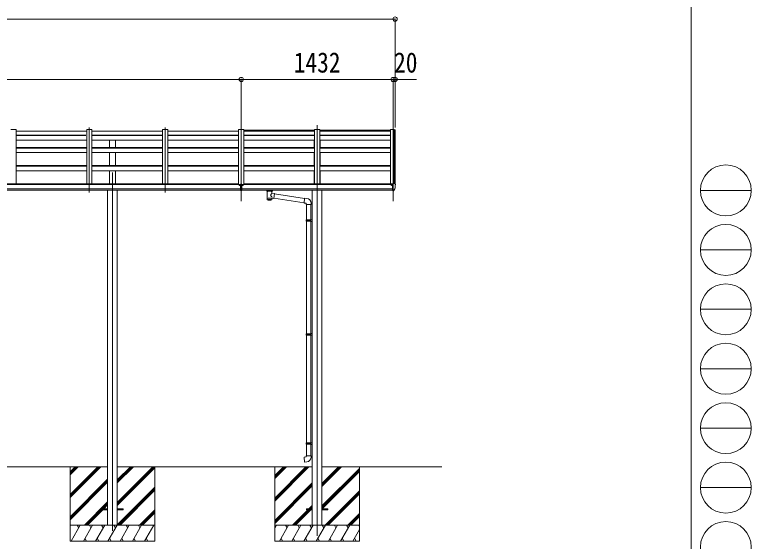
# Model space of a CAD drawing. Units: millimetres at full size, sheet at 1:40. Extents: x -11181 to 11305, y -7804 to 7716.
# Drawn here: x 4359 to 11305, y -4749 to 212 of the extents above; entities that cross this region are included whole.
import ezdxf
from ezdxf.enums import TextEntityAlignment as Align

# ---------------------------------------------------------------- set-up
doc = ezdxf.new("R2010")
doc.units = ezdxf.units.MM
doc.header["$LTSCALE"] = 40
doc.header["$PDMODE"] = 32
doc.header["$PDSIZE"] = 40
for name, color, linetype, lineweight in [('0-0_0', 7, 'Continuous', 9), ('0-1_本体', 4, 'Continuous', 9), ('0-2_部品', 7, 'Continuous', 9), ('0-8_PARTS2', 2, 'Continuous', 9), ('0-A_寸法', 6, 'Continuous', 9), ('F-0_240', 7, 'Continuous', 9)]:
    doc.layers.add(name, color=color, linetype=linetype, lineweight=lineweight)
doc.styles.add('ＭＳ ゴシック', font='')
doc.styles.get('ＭＳ ゴシック').set_extended_font_data('MS Gothic')

msp = doc.modelspace()

# ---------------------------------------------------------------- linework, layer by layer
at = {"layer": '0-0_0'}
for p, q in [((2025.62, -4047.1), (5235.22, -4047.1)), ((4880.42, -4095.7), (4929.01, -4047.1)), ((4880.42, -4109.84), (4943.16, -4047.1)), ((4880.42, -4123.98), (4957.3, -4047.1)), ((4880.42, -4336.11), (5169.43, -4047.1)), ((4880.42, -4321.97), (5155.29, -4047.1)), ((4880.42, -4307.83), (5141.15, -4047.1)), ((4880.42, -4047.1), (4880.42, -4747.1)), ((5325.62, -4171), (5449.51, -4047.1)), ((5325.62, -4185.14), (5463.66, -4047.1)), ((5325.62, -4199.28), (5477.8, -4047.1)), ((5325.62, -4397.27), (5675.79, -4047.1)), ((5325.62, -4383.13), (5661.65, -4047.1)), ((5325.62, -4047.1), (7165.22, -4047.1)), ((5325.62, -4411.41), (5680.42, -4056.62)), ((5680.42, -4047.1), (5680.42, -4747.1)), ((6810.42, -4047.18), (6810.42, -4747.18)), ((6810.42, -4341.36), (7104.6, -4047.18)), ((6810.42, -4355.5), (7118.74, -4047.18)), ((6810.42, -4369.64), (7132.88, -4047.18)), ((6810.42, -4157.51), (6920.75, -4047.18)), ((6810.42, -4143.37), (6906.61, -4047.18)), ((6810.42, -4129.23), (6892.46, -4047.18)), ((7255.62, -4047.18), (8386.62, -4047.18)), ((7255.62, -4232.81), (7441.25, -4047.18)), ((7255.62, -4218.67), (7427.11, -4047.18)), ((7255.62, -4204.53), (7412.96, -4047.18)), ((7255.62, -4416.66), (7610.42, -4061.86)), ((7255.62, -4430.8), (7610.42, -4076)), ((7257.89, -4442.67), (7610.42, -4090.15)), ((7610.42, -4047.18), (7610.42, -4747.18)), ((4880.42, -4519.96), (5235.22, -4165.16)), ((4880.42, -4534.1), (5235.22, -4179.3)), ((4880.42, -4548.25), (5235.22, -4193.45)), ((6810.42, -4553.49), (7165.22, -4198.69)), ((6810.42, -4567.63), (7165.22, -4212.83)), ((6810.42, -4581.78), (7165.22, -4226.98)), ((5325.62, -4595.26), (5680.42, -4240.46)), ((5337.92, -4597.1), (5680.42, -4254.6)), ((5352.06, -4597.1), (5680.42, -4268.75)), ((7287.22, -4597.18), (7610.42, -4273.99)), ((7301.37, -4597.18), (7610.42, -4288.13)), ((7315.51, -4597.18), (7610.42, -4302.28)), ((5015.41, -4597.1), (5235.22, -4377.29)), ((5184.06, -4442.59), (5235.22, -4391.44)), ((5198.2, -4442.59), (5235.22, -4405.58)), ((7133.36, -4442.68), (7165.22, -4410.82)), ((7147.5, -4442.68), (7165.22, -4424.97)), ((5029.55, -4597.1), (5180.42, -4446.24)), ((5043.69, -4597.1), (5189.2, -4451.59)), ((5535.91, -4597.1), (5680.42, -4452.59)), ((5550.05, -4597.1), (5680.42, -4466.74)), ((5564.19, -4597.1), (5680.42, -4480.88)), ((6978.86, -4597.18), (7124.36, -4451.68)), ((6993, -4597.18), (7138.5, -4451.68)), ((7007.14, -4597.18), (7152.64, -4451.68)), ((7499.36, -4597.18), (7610.42, -4486.12)), ((7513.5, -4597.18), (7610.42, -4500.27)), ((7527.64, -4597.18), (7610.42, -4514.41)), ((5680.42, -4597.1), (4880.42, -4597.1)), ((4890.71, -4747.1), (4977.31, -4597.1)), ((4962.31, -4623.08), (4947.31, -4597.1)), ((5006.18, -4747.1), (5092.78, -4597.1)), ((5077.78, -4623.08), (5062.78, -4597.1)), ((5121.65, -4747.1), (5208.25, -4597.1)), ((5193.25, -4623.08), (5178.25, -4597.1)), ((5237.12, -4747.1), (5323.72, -4597.1)), ((5308.72, -4623.08), (5293.72, -4597.1)), ((5352.59, -4747.1), (5439.19, -4597.1)), ((5424.19, -4623.08), (5409.19, -4597.1)), ((5468.06, -4747.1), (5554.66, -4597.1)), ((5524.66, -4597.1), (5539.66, -4623.08)), ((5583.53, -4747.1), (5670.13, -4597.1)), ((7610.42, -4597.18), (6810.42, -4597.18)), ((6810.42, -4624.68), (6826.3, -4597.18)), ((6855.16, -4747.18), (6941.77, -4597.18)), ((6926.77, -4623.16), (6911.76, -4597.18)), ((6970.63, -4747.18), (7057.24, -4597.18)), ((7042.23, -4623.16), (7027.23, -4597.18)), ((7086.1, -4747.18), (7172.71, -4597.18)), ((7157.71, -4623.16), (7142.7, -4597.18)), ((7201.57, -4747.18), (7288.18, -4597.18)), ((7273.18, -4623.16), (7258.17, -4597.18)), ((7317.04, -4747.18), (7403.65, -4597.18)), ((7388.65, -4623.16), (7373.65, -4597.18)), ((7432.51, -4747.18), (7519.12, -4597.18)), ((7489.12, -4597.18), (7504.12, -4623.16)), ((7547.98, -4747.18), (7610.42, -4639.04)), ((7604.59, -4597.18), (7610.42, -4607.28)), ((5021.17, -4721.12), (5036.17, -4747.1)), ((5136.65, -4721.12), (5151.65, -4747.1)), ((5252.12, -4721.12), (5267.11, -4747.1)), ((5367.58, -4721.12), (5382.58, -4747.1)), ((5483.05, -4721.12), (5498.05, -4747.1)), ((5598.53, -4721.12), (5613.52, -4747.1)), ((6870.16, -4721.2), (6885.16, -4747.18)), ((6985.63, -4721.2), (7000.63, -4747.18)), ((7101.1, -4721.2), (7116.1, -4747.18)), ((7216.57, -4721.2), (7231.57, -4747.18)), ((7332.04, -4721.2), (7347.04, -4747.18)), ((7447.51, -4721.2), (7462.51, -4747.18)), ((7562.98, -4721.2), (7577.98, -4747.18)), ((4880.42, -4747.1), (5680.42, -4747.1)), ((6810.42, -4747.18), (7610.42, -4747.18))]:
    msp.add_line(p, q, dxfattribs=at)
at = {"layer": '0-1_本体'}
for p, q in [((4371.42, -870.87), (4321.42, -870.87)), ((4371.42, -870.87), (4371.42, -1377.49)), ((4371.42, -883.87), (5037.42, -883.87)), ((5037.42, -870.87), (5037.42, -1377.49)), ((5087.42, -870.87), (5037.42, -870.87)), ((5087.42, -870.87), (5087.42, -1377.49)), ((5087.42, -883.87), (5753.42, -883.87)), ((5753.42, -870.87), (5753.42, -1377.49)), ((5803.42, -870.87), (5753.42, -870.87)), ((5803.42, -870.87), (5803.42, -1377.49)), ((5803.42, -883.87), (6469.42, -883.87)), ((6469.42, -870.87), (6469.42, -1387.89)), ((6519.42, -870.87), (6469.42, -870.87)), ((6519.42, -870.87), (6519.42, -1387.89)), ((7185.42, -876.95), (6519.42, -876.95)), ((6519.42, -883.87), (7185.42, -883.87)), ((7185.42, -870.87), (7185.42, -1381.19)), ((7235.42, -870.87), (7185.42, -870.87)), ((7235.42, -870.87), (7235.42, -1381.19)), ((7901.42, -876.95), (7235.42, -876.95)), ((7235.42, -883.87), (7901.42, -883.87)), ((7901.42, -870.87), (7901.42, -1387.89)), ((7937.34, -871.07), (7936.72, -872.69)), ((7937.42, -870.95), (7937.42, -1377.71)), ((7945.47, -871.29), (7937.63, -870.88)), ((7946.41, -872.17), (7946.42, -1384.26)), ((4371.42, -921.66), (5030.24, -921.66)), ((4371.42, -924.77), (5030.24, -924.77)), ((4371.42, -969.42), (5037.42, -969.42)), ((5087.42, -921.66), (5753.42, -921.66)), ((5087.42, -924.77), (5753.42, -924.77)), ((5087.42, -969.42), (5753.42, -969.42)), ((5252.92, -1036.33), (5252.92, -969.42)), ((5307.92, -1036.33), (5307.92, -969.42)), ((5803.42, -921.66), (6469.42, -921.66)), ((5803.42, -924.77), (6469.42, -924.77)), ((5803.42, -969.42), (6469.42, -969.42)), ((6519.42, -921.66), (7185.42, -921.66)), ((6519.42, -924.77), (7185.42, -924.77)), ((6519.42, -969.42), (7185.42, -969.42)), ((7182.92, -1036.39), (7182.92, -969.48)), ((7235.42, -921.66), (7901.42, -921.66)), ((7235.42, -924.77), (7901.42, -924.77)), ((7235.42, -969.42), (7901.42, -969.42)), ((7237.92, -1036.39), (7237.92, -969.48)), ((4371.42, -1037.67), (5037.42, -1037.67)), ((5087.42, -1037.67), (5753.42, -1037.67)), ((5803.42, -1037.67), (6469.42, -1037.67)), ((6519.42, -1037.67), (7185.42, -1037.67)), ((7235.42, -1037.67), (7901.42, -1037.67)), ((4371.42, -1043.86), (5037.42, -1043.86)), ((4371.42, -1087.68), (5037.42, -1087.68)), ((5087.42, -1043.86), (5753.42, -1043.86)), ((5087.42, -1087.68), (5753.42, -1087.68)), ((5252.92, -1209.22), (5252.92, -1087.68)), ((5307.92, -1209.22), (5307.92, -1087.68)), ((5803.42, -1043.86), (6469.42, -1043.86)), ((5803.42, -1087.68), (6469.42, -1087.68)), ((6519.42, -1043.86), (7185.42, -1043.86)), ((6519.42, -1087.68), (7185.42, -1087.68)), ((7182.92, -1209.28), (7182.92, -1087.74)), ((7235.42, -1043.86), (7901.42, -1043.86)), ((7235.42, -1087.68), (7901.42, -1087.68)), ((7237.92, -1209.28), (7237.92, -1087.74)), ((4371.42, -1209.22), (5037.42, -1209.22)), ((4371.42, -1216.22), (5037.42, -1216.22)), ((5087.42, -1209.22), (5753.42, -1209.22)), ((5087.42, -1216.22), (5753.42, -1216.22)), ((5803.42, -1209.22), (6469.42, -1209.22)), ((5803.42, -1216.22), (6469.42, -1216.22)), ((6519.42, -1209.22), (7185.42, -1209.22)), ((6519.42, -1216.22), (7185.42, -1216.22)), ((7235.42, -1209.22), (7901.42, -1209.22)), ((7235.42, -1216.22), (7901.42, -1216.22)), ((4371.42, -1259.77), (5037.42, -1259.77)), ((5087.42, -1259.77), (5753.42, -1259.77)), ((5252.92, -1381.19), (5252.92, -1259.77)), ((5307.92, -1381.19), (5307.92, -1259.77)), ((5803.42, -1259.77), (6469.42, -1259.77)), ((6519.42, -1259.77), (7185.42, -1259.77)), ((7182.92, -1381.24), (7182.92, -1259.83)), ((7235.42, -1259.77), (7901.42, -1259.77)), ((7237.92, -1381.24), (7237.92, -1259.83)), ((6487.92, -1387.89), (772.92, -1387.89)), ((6464.42, -1381.19), (796.42, -1381.19)), ((6464.42, -1387.89), (6464.42, -1381.19)), ((7919.92, -1387.89), (6500.92, -1387.89)), ((6524.42, -1387.89), (6524.42, -1381.19)), ((7896.42, -1381.19), (6524.42, -1381.19)), ((7896.42, -1387.89), (7896.42, -1381.19)), ((772.92, -1429.12), (6487.92, -1429.12)), ((6487.92, -1440.96), (772.92, -1440.89)), ((5235.22, -1441.05), (5235.22, -4597.12)), ((5325.62, -1441.05), (5325.62, -4597.12)), ((6500.92, -1429.12), (7919.92, -1429.12)), ((7919.92, -1440.96), (6500.92, -1440.95)), ((7165.22, -1441.11), (7165.22, -4597.18)), ((7255.62, -1441.11), (7255.62, -4597.18))]:
    msp.add_line(p, q, dxfattribs=at)
msp.add_lwpolyline([(7936.72, -1377.71), (7936.72, -870.87), (7901.42, -870.87)], dxfattribs=at)
msp.add_circle((7912.44, -1392.63), 3, dxfattribs=at)
for centre, radius, start, end in [((7937.62, -871.18), 0.301, 87.13321, 158.93673), ((7945.42, -872.29), 1, 6.67014, 87)]:
    msp.add_arc(centre, radius, start, end, dxfattribs=at)
at = {"layer": '0-2_部品'}
for p, q in [((6487.92, -1385.55), (6487.92, -1444.41)), ((7909.92, -1383.58), (7909.92, -1387.91)), ((7924.92, -1382.42), (7910.92, -1382.48)), ((7914.42, -1382.46), (7914.42, -1380.56)), ((7915.24, -1380.15), (7924.92, -1379.43)), ((7919.92, -1387.47), (7926.42, -1387.07)), ((7924.92, -1378.65), (7926.42, -1378.65)), ((7924.92, -1378.65), (7924.92, -1384.82)), ((7926.42, -1446.23), (7926.42, -1377.73)), ((7941.51, -1378.3), (7945.57, -1384.11)), ((7948.42, -1387.1), (7948.42, -1387.73)), ((6479.94, -1393.23), (6479.94, -1394.88)), ((6479.94, -1394.13), (6480.94, -1394.13)), ((6480.94, -1394.88), (6480.94, -1393.23)), ((6481.94, -1393.98), (6482.94, -1393.98)), ((6487.92, -1431.25), (6500.92, -1431.25)), ((6506.89, -1393.98), (6505.89, -1393.98)), ((6507.89, -1393.23), (6507.89, -1394.88)), ((6507.89, -1394.13), (6508.89, -1394.13)), ((6508.89, -1394.88), (6508.89, -1393.23)), ((6734.91, -1447.3), (6734.91, -1441.18)), ((6739.01, -1451.8), (6739, -1532.09)), ((6784.81, -1469.37), (6784.81, -1451.78)), ((6788.91, -1447.3), (6788.91, -1441.18)), ((7914.92, -1392.65), (7914.62, -1392.65)), ((7915.44, -1392.65), (7914.92, -1392.65)), ((7919.92, -1443.03), (7925.42, -1443.03)), ((7925.92, -1444.03), (7925.42, -1443.03)), ((7926.42, -1444.03), (7925.92, -1444.03)), ((7927.92, -1446.14), (7926.42, -1446.23)), ((7927.92, -1446.14), (7931.63, -1445.91)), ((7934.04, -1444.42), (7943.79, -1429.04)), ((6810.04, -1473.28), (6784.81, -1469.36)), ((6784.83, -1532.09), (6784.81, -1515.46)), ((6784.81, -1515.71), (6803.02, -1518.54)), ((6810.04, -1473.28), (6803.02, -1518.54)), ((7087.48, -1560.88), (6803.29, -1516.79)), ((7091.15, -1518.95), (6809.72, -1475.29)), ((7112.14, -1519.01), (7091.3, -1517.19)), ((7107.22, -1574.76), (7153.22, -1574.76)), ((7109.22, -1574.76), (7109.22, -1721.64)), ((7151.22, -1574.76), (7151.22, -1719.08)), ((7153.22, -1574.76), (7153.22, -1563.84)), ((7107.22, -1723.64), (7108.22, -1721.64)), ((7107.22, -1723.64), (7151.22, -1723.64)), ((7107.22, -1723.64), (7107.22, -1731.64)), ((7107.22, -1731.64), (7151.22, -1731.64)), ((7107.22, -1731.64), (7108.22, -1733.64)), ((7108.22, -1721.64), (7151.22, -1721.64)), ((7108.22, -1733.64), (7151.22, -1733.64)), ((7109.22, -1733.64), (7109.22, -2793.62)), ((7146.74, -1723.64), (7146.31, -1721.64)), ((7149.22, -1719.14), (7165.22, -1718.67)), ((7149.22, -1721.14), (7149.22, -1719.14)), ((7149.22, -1721.14), (7151.22, -1721.14)), ((7149.22, -1736.14), (7149.22, -1734.14)), ((7149.22, -1736.14), (7165.22, -1736.61)), ((7151.22, -1736.2), (7151.22, -2791.06)), ((7165.22, -1718.67), (7165.22, -1736.61)), ((7107.22, -2795.62), (7108.22, -2793.62)), ((7107.22, -2795.62), (7151.22, -2795.62)), ((7107.22, -2795.62), (7107.22, -2803.62)), ((7107.22, -2803.62), (7151.22, -2803.62)), ((7107.22, -2803.62), (7108.22, -2805.62)), ((7108.22, -2793.62), (7151.22, -2793.62)), ((7108.22, -2805.62), (7151.22, -2805.62)), ((7109.22, -2805.62), (7109.22, -3822.99)), ((7146.74, -2795.62), (7146.31, -2793.62)), ((7149.22, -2791.12), (7165.22, -2790.65)), ((7149.22, -2793.12), (7149.22, -2791.12)), ((7149.22, -2793.12), (7151.22, -2793.12)), ((7149.22, -2808.12), (7149.22, -2806.12)), ((7149.22, -2808.12), (7165.22, -2808.59)), ((7151.22, -2808.18), (7151.22, -3820.43)), ((7165.22, -2790.65), (7165.22, -2808.59)), ((7149.22, -3820.49), (7165.22, -3820.02)), ((7165.22, -3820.02), (7165.22, -3837.96)), ((7107.22, -3824.99), (7108.22, -3822.99)), ((7107.22, -3824.99), (7151.22, -3824.99)), ((7107.22, -3824.99), (7107.22, -3832.99)), ((7107.22, -3832.99), (7151.22, -3832.99)), ((7107.22, -3832.99), (7108.22, -3834.99)), ((7108.22, -3822.99), (7151.22, -3822.99)), ((7108.22, -3834.99), (7151.22, -3834.99)), ((7109.22, -3834.99), (7109.22, -3944.99)), ((7146.74, -3824.99), (7146.31, -3822.99)), ((7149.22, -3822.49), (7149.22, -3820.49)), ((7149.22, -3822.49), (7151.22, -3822.49)), ((7149.22, -3837.49), (7149.22, -3835.49)), ((7149.22, -3837.49), (7165.22, -3837.96)), ((7151.22, -3837.55), (7151.22, -3944.99)), ((7107.22, -3944.99), (7153.22, -3944.99)), ((7107.22, -3954.99), (7107.22, -3944.99)), ((7153.22, -3944.99), (7153.22, -3955.91))]:
    msp.add_line(p, q, dxfattribs=at)
at = {"layer": '0-2_部品', "color": 4}
for p, q in [((5180.22, -4442.59), (5180.22, -4451.59)), ((5180.22, -4442.59), (5235.22, -4442.59)), ((5325.22, -4442.59), (5380.22, -4442.59)), ((5380.22, -4442.59), (5380.22, -4451.59)), ((7110.42, -4442.67), (7165.42, -4442.67)), ((7110.42, -4442.67), (7110.42, -4451.67)), ((7255.42, -4442.67), (7310.42, -4442.67)), ((7310.42, -4442.67), (7310.42, -4451.67)), ((5180.22, -4451.59), (5235.22, -4451.59)), ((5325.22, -4451.59), (5380.22, -4451.59)), ((7110.42, -4451.67), (7165.42, -4451.67)), ((7255.42, -4451.67), (7310.42, -4451.67))]:
    msp.add_line(p, q, dxfattribs=at)
at = {"layer": '0-2_部品'}
for points in [[(6487.92, -1385.55), (6500.92, -1385.55), (6500.92, -1444.41), (6487.92, -1444.41)], [(7915.24, -1380.15), (7915.07, -1380.17), (7914.92, -1380.2), (7914.77, -1380.24), (7914.65, -1380.29), (7914.55, -1380.35), (7914.48, -1380.42), (7914.43, -1380.49), (7914.42, -1380.56)], [(7919.92, -1443.03), (7919.92, -1384.82), (7924.92, -1384.82)], [(7926.42, -1377.73), (7938.42, -1377.73), (7940.75, -1377.88)], [(6478.94, -1393.08), (6477.94, -1393.08), (6477.94, -1393.98), (6478.94, -1393.98)], [(6480.94, -1392.18), (6480.94, -1391.28), (6479.94, -1391.28), (6479.94, -1392.18)], [(6479.94, -1394.88), (6479.94, -1395.78), (6480.94, -1395.78), (6480.94, -1394.88)], [(6482.94, -1393.98), (6482.94, -1393.08), (6481.94, -1393.08)], [(6505.89, -1393.98), (6505.89, -1393.08), (6506.89, -1393.08)], [(6507.89, -1392.18), (6507.89, -1391.28), (6508.89, -1391.28), (6508.89, -1392.18)], [(6508.89, -1394.88), (6508.89, -1395.78), (6507.89, -1395.78), (6507.89, -1394.88)], [(6509.89, -1393.08), (6510.89, -1393.08), (6510.89, -1393.98), (6509.89, -1393.98)], [(6734.95, -1447.35), (6734.93, -1447), (6735.18, -1446.04), (6735.7, -1445.16), (6736.5, -1444.32), (6737.61, -1443.52), (6739.01, -1442.8)], [(6734.95, -1447.24), (6734.93, -1447.6), (6735.18, -1448.55), (6735.7, -1449.44), (6736.5, -1450.27), (6737.61, -1451.07), (6739.01, -1451.8)], [(6784.81, -1442.81), (6785.05, -1442.9), (6786.4, -1443.64), (6787.52, -1444.48), (6788.27, -1445.35), (6788.73, -1446.25), (6788.9, -1447.14)], [(6784.81, -1451.78), (6785.05, -1451.69), (6786.4, -1450.96), (6787.52, -1450.11), (6788.27, -1449.24), (6788.73, -1448.34), (6788.9, -1447.46)], [(7909.92, -1391.03), (7909.92, -1392.65), (7909.44, -1392.65)], [(7914.62, -1391.46), (7914.62, -1392.65), (7909.92, -1392.65)], [(7926.42, -1432.34), (7923.25, -1431.93), (7919.92, -1431.51)], [(7091.3, -1517.19), (7087.29, -1563.01), (7107.22, -1564.76), (7107.22, -1574.76)], [(7146.74, -1723.64), (7146.74, -1731.64), (7146.31, -1733.64)], [(7149.22, -1734.14), (7151.22, -1734.14), (7151.22, -1721.14)], [(7146.74, -2795.62), (7146.74, -2803.62), (7146.31, -2805.62)], [(7149.22, -2806.12), (7151.22, -2806.12), (7151.22, -2793.12)], [(7146.74, -3824.99), (7146.74, -3832.99), (7146.31, -3834.99)], [(7149.22, -3835.49), (7151.22, -3835.49), (7151.22, -3822.49)], [(7112.14, -4000.74), (7091.3, -4002.56), (7087.29, -3956.73), (7107.22, -3954.99)]]:
    msp.add_lwpolyline(points, dxfattribs=at)
for centre, radius, start, end in [((7940.69, -1378.87), 1, 35, 86.5), ((7755.93, -1387.73), 192.49, 347.8767, 359.9992), ((7945.42, -1387.1), 3, 0, 87), ((6751.98, -1492.51), 51.38, 92.46126, 104.61963), ((6771.87, -1492.51), 51.38, 75.38037, 87.53874), ((7912.42, -1392.65), 2.5, 28.35764, 180), ((7912.42, -1392.65), 2.5, 0, 28.35764), ((7931.44, -1442.92), 3, 273.5, 330), ((7941.19, -1427.54), 3, 330, 348.16652), ((7108.22, -1563.84), 45, 0, 85), ((7108.22, -3955.91), 45, 275, 0)]:
    msp.add_arc(centre, radius, start, end, dxfattribs=at)
for centre, major_axis in [((6480.44, -1393.23), (5.9, 0)), ((6508.39, -1393.23), (-5.9, 0))]:
    msp.add_ellipse(centre, major_axis=major_axis, ratio=0.9, dxfattribs=at)
for centre, major_axis, ratio, start_param, end_param in [((6480.44, -1393.53), (5.9, 0), 0.9, 6.2831853, 9.424778), ((6508.39, -1393.53), (-5.9, 0), 0.9, 3.1415927, 6.2831853), ((7910.92, -1383.58), (0.02, 1.1), 0.906239, 0.0206394, 1.5914357), ((6478.94, -1392.18), (-1, 0), 0.9, 1.5707963, 3.1415927), ((6478.94, -1394.88), (1, 0), 0.9, 6.2831853, 7.8539816), ((6478.94, -1393.23), (1, 0), 0.9, 6.2831853, 6.9023328), ((6481.94, -1392.18), (1, 0), 0.9, 3.1415927, 4.712389), ((6481.94, -1393.23), (-1, 0), 0.9, 5.6640378, 6.2831853), ((6481.94, -1394.88), (-1, 0), 0.9, 4.712389, 6.2831853), ((6506.89, -1392.18), (-1, 0), 0.9, 1.5707963, 3.1415927), ((6506.89, -1394.88), (1, 0), 0.9, 6.2831853, 7.8539816), ((6506.89, -1393.23), (1, 0), 0.9, 6.2831853, 6.9023328), ((6509.89, -1392.18), (1, 0), 0.9, 3.1415927, 4.712389), ((6509.89, -1393.23), (-1, 0), 0.9, 5.6640378, 6.2831853), ((6509.89, -1394.88), (-1, 0), 0.9, 4.712389, 6.2831853), ((6761.91, -1452.99), (-22.91, -0.42), 0.072511, 4.711586, 6.2823824), ((6761.94, -1451.36), (-22.91, -0.42), 0.072511, 4.711586, 6.2823824), ((6761.89, -1451.37), (22.92, -0.42), 0.07247, 0.0008089, 1.5716053), ((6761.89, -1452.99), (22.92, -0.42), 0.07247, 0.0008089, 1.5716053), ((6772.91, -1447.3), (16, 0), 0.361356, 0, 0.0194874), ((6772.91, -1447.3), (16, 0), 0.361356, 6.2636979, 6.2831853), ((6761.91, -1519.65), (22.91, 0), 0.122865, 6.2831853, 9.424778), ((6761.91, -1488.92), (-22.81, 26.62), 0.234429, 3.1563334, 4.5976381), ((6764.47, -1491.56), (20.32, 22.25), 0.045535, 4.9756507, 6.2441899), ((6761.91, -1532.09), (22.92, 0), 0.101955, 6.2829723, 9.4248207), ((6761.91, -1532.09), (22.92, 0), 0.101955, 3.1415499, 6.2833984)]:
    msp.add_ellipse(centre, major_axis=major_axis, ratio=ratio, start_param=start_param, end_param=end_param, dxfattribs=at)
at = {"layer": '0-8_PARTS2'}
for p, q in [((6494.42, -1544.84), (6494.42, -829.57)), ((7210.42, -829.57), (7210.42, -4697.18)), ((7926.42, -1544.84), (7926.42, -829.57)), ((5062.42, -850.13), (5062.42, -1464.31)), ((5778.42, -850.13), (5778.42, -1464.31)), ((5280.42, -1275.5), (5280.42, -4650.73))]:
    msp.add_line(p, q, dxfattribs=at)
at = {"layer": '0-A_寸法'}
for p, q in [((746.42, 170.75), (7946.41, 170.75)), ((7946.41, 170.75), (7946.41, -398.09)), ((766.42, -398.09), (6494.42, -398.09)), ((6494.42, -398.09), (6494.42, -850.13)), ((6494.42, -398.09), (7926.42, -398.09)), ((7926.42, -398.09), (7926.42, -850.13)), ((7926.42, -398.09), (7946.41, -398.09)), ((7946.41, -398.09), (7946.41, -850.13)), ((7946.41, -398.09), (8146.41, -398.09))]:
    msp.add_line(p, q, dxfattribs=at)
for p in [(7946.41, 170.75), (6494.42, -398.09), (7926.42, -398.09), (7946.41, -398.09)]:
    msp.add_point(p, dxfattribs=at)
at = {"layer": 'F-0_240', "color": 5}
msp.add_line((10739.39, 7716.46), (10739.39, -7803.54), dxfattribs=at)
at = {"layer": 'F-0_240', "color": 4}
for p, q in [((10824.88, -1443.54), (11304.88, -1443.54)), ((10824.88, -2003.54), (11304.88, -2003.54)), ((10824.88, -2563.54), (11304.88, -2563.54)), ((10824.88, -3123.54), (11304.88, -3123.54)), ((10824.88, -3683.54), (11304.88, -3683.54)), ((10824.88, -4243.54), (11304.88, -4243.54))]:
    msp.add_line(p, q, dxfattribs=at)
for centre in [(11064.88, -1443.54), (11064.88, -2003.54), (11064.88, -2563.54), (11064.88, -3123.54), (11064.88, -3683.54), (11064.88, -4243.54), (11064.88, -4803.54)]:
    msp.add_circle(centre, 240, dxfattribs=at)

# ---------------------------------------------------------------- texts
at = {"layer": '0-A_寸法', "color": 7, "style": 'ＭＳ ゴシック', "width": 0.85}
for s, p in [('1432', (6990.42, -390.09)), ('20', (7936.41, -390.09))]:
    msp.add_text(s, height=190.6, dxfattribs=at).set_placement(p, align=Align.BOTTOM_LEFT)

doc.saveas('drawing.dxf')
